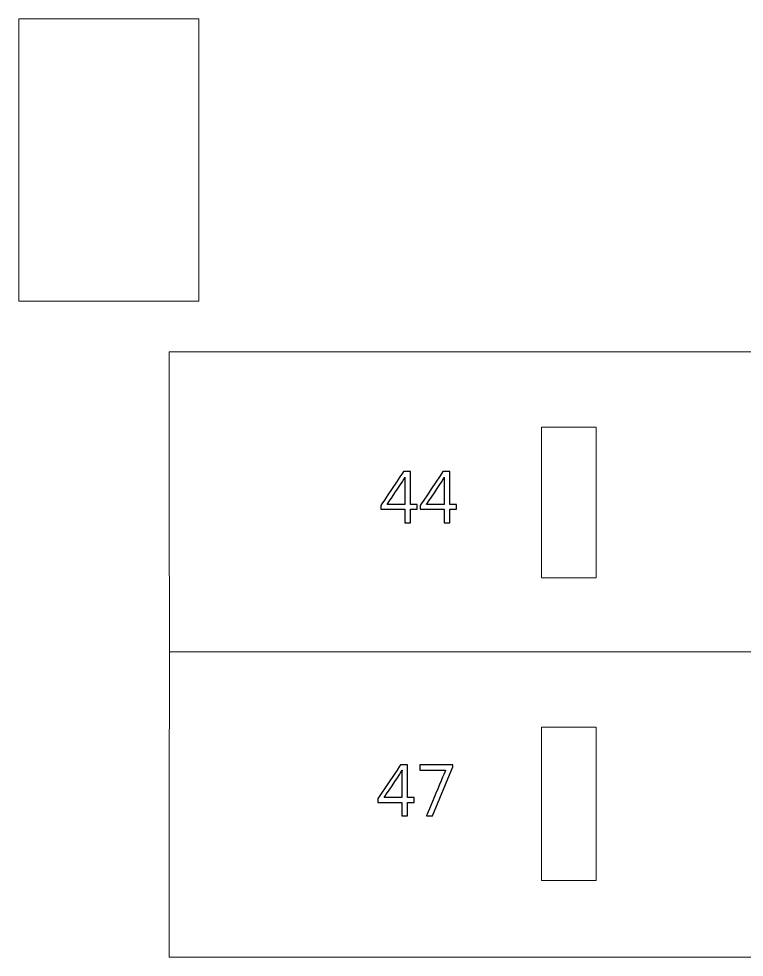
# Model space of a CAD drawing. Header units: centimetres. Extents: x -494 to 505, y -672 to 577.
# Drawn here: x -286.2 to -179.3, y -24 to 114.2 of the extents above; entities that cross this region are included whole.
import ezdxf

# ---------------------------------------------------------------- set-up
doc = ezdxf.new("R2010")
doc.units = ezdxf.units.CM
doc.header["$MEASUREMENT"] = 0
doc.layers.add('Camada 1', color=7, linetype='Continuous')
doc.layers.add('Camada 2', color=10, linetype='Continuous')

msp = doc.modelspace()

# ---------------------------------------------------------------- linework, layer by layer
at = {"layer": 'Camada 1', "lineweight": 9}
for points in [[(-286.161734, 72.592692), (-259.630418, 72.592692), (-259.630418, 114.18316), (-286.161734, 114.18316), (-286.161734, 72.592692)], [(-209.176366, 31.8643), (-201.167238, 31.8643), (-201.167238, 54.044596), (-209.176366, 54.044596), (-209.176366, 31.8643)], [(-209.176366, -12.733528), (-201.167238, -12.733528), (-201.167238, 9.835388), (-209.176366, 9.835388), (-209.176366, -12.733528)]]:
    msp.add_lwpolyline(points, close=True, dxfattribs=at)
for points in [[(-264.015474, 65.137792), (-264.015474, 65.137792), (-45.019722, 65.137792), (-45.019722, 65.137792), (-45.019722, 65.137792), (-45.019722, 65.137792), (-36.83889, 20.967192), (-36.83889, 20.967192), (-36.83889, 20.967192), (-36.83889, 20.967192), (-263.985502, 20.945856), (-263.985502, 20.945856), (-263.985502, 20.945856), (-263.985502, 20.945856), (-264.015474, 65.137792), (-264.015474, 65.137792)], [(-264.015474, -24.021288), (-264.015474, -24.021288), (-45.019722, -24.021288), (-45.019722, -24.021288), (-45.019722, -24.021288), (-45.019722, -24.021288), (-36.83889, 20.924266), (-36.83889, 20.924266), (-36.83889, 20.924266), (-36.83889, 20.924266), (-263.985502, 20.945856), (-263.985502, 20.945856), (-263.985502, 20.945856), (-263.985502, 20.945856), (-264.015474, -24.021288), (-264.015474, -24.021288)]]:
    msp.add_open_spline(points, degree=3, knots=[0, 0, 0, 0, 0.2, 0.2, 0.2, 0.20000001, 0.4, 0.4, 0.4, 0.40000001, 0.6, 0.6, 0.6, 0.60000001, 1, 1, 1, 1], dxfattribs=at)
at = {"layer": 'Camada 2'}
for points, knots in [([(-227.504244, 41.959276), (-227.504244, 41.959276), (-228.471984, 41.959276), (-228.471984, 41.959276), (-228.471984, 41.959276), (-228.471984, 41.959276), (-228.471984, 39.95928), (-228.471984, 39.95928), (-228.471984, 39.95928), (-228.471984, 39.95928), (-229.321614, 39.95928), (-229.321614, 39.95928), (-229.321614, 39.95928), (-229.321614, 39.95928), (-229.321614, 41.959276), (-229.321614, 41.959276), (-229.321614, 41.959276), (-229.321614, 41.959276), (-232.859326, 41.959276), (-232.859326, 41.959276), (-232.859326, 41.959276), (-232.859326, 41.959276), (-232.859326, 42.52214), (-232.859326, 42.52214), (-232.859326, 42.52214), (-232.859326, 42.52214), (-229.509828, 47.486316), (-229.509828, 47.486316), (-229.509828, 47.486316), (-229.509828, 47.486316), (-228.471984, 47.486316), (-228.471984, 47.486316), (-228.471984, 47.486316), (-228.471984, 47.486316), (-228.471984, 42.658284), (-228.471984, 42.658284), (-228.471984, 42.658284), (-228.471984, 42.658284), (-227.504244, 42.658284), (-227.504244, 42.658284), (-227.504244, 42.658284), (-227.504244, 42.658284), (-227.504244, 41.959276), (-227.504244, 41.959276)], [0, 0, 0, 0, 0.0833333333, 0.0833333333, 0.0833333333, 0.0833333433, 0.1666666667, 0.1666666667, 0.1666666667, 0.1666666767, 0.25, 0.25, 0.25, 0.25000001, 0.3333333333, 0.3333333333, 0.3333333333, 0.3333333433, 0.4166666667, 0.4166666667, 0.4166666667, 0.4166666767, 0.5, 0.5, 0.5, 0.50000001, 0.5833333333, 0.5833333333, 0.5833333333, 0.5833333433, 0.6666666667, 0.6666666667, 0.6666666667, 0.6666666767, 0.75, 0.75, 0.75, 0.75000001, 0.8333333333, 0.8333333333, 0.8333333333, 0.8333333433, 1, 1, 1, 1]), ([(-221.708472, 41.959276), (-221.708472, 41.959276), (-222.676212, 41.959276), (-222.676212, 41.959276), (-222.676212, 41.959276), (-222.676212, 41.959276), (-222.676212, 39.95928), (-222.676212, 39.95928), (-222.676212, 39.95928), (-222.676212, 39.95928), (-223.525842, 39.95928), (-223.525842, 39.95928), (-223.525842, 39.95928), (-223.525842, 39.95928), (-223.525842, 41.959276), (-223.525842, 41.959276), (-223.525842, 41.959276), (-223.525842, 41.959276), (-227.063554, 41.959276), (-227.063554, 41.959276), (-227.063554, 41.959276), (-227.063554, 41.959276), (-227.063554, 42.52214), (-227.063554, 42.52214), (-227.063554, 42.52214), (-227.063554, 42.52214), (-223.714056, 47.486316), (-223.714056, 47.486316), (-223.714056, 47.486316), (-223.714056, 47.486316), (-222.676212, 47.486316), (-222.676212, 47.486316), (-222.676212, 47.486316), (-222.676212, 47.486316), (-222.676212, 42.658284), (-222.676212, 42.658284), (-222.676212, 42.658284), (-222.676212, 42.658284), (-221.708472, 42.658284), (-221.708472, 42.658284), (-221.708472, 42.658284), (-221.708472, 42.658284), (-221.708472, 41.959276), (-221.708472, 41.959276)], [0, 0, 0, 0, 0.0833333333, 0.0833333333, 0.0833333333, 0.0833333433, 0.1666666667, 0.1666666667, 0.1666666667, 0.1666666767, 0.25, 0.25, 0.25, 0.25000001, 0.3333333333, 0.3333333333, 0.3333333333, 0.3333333433, 0.4166666667, 0.4166666667, 0.4166666667, 0.4166666767, 0.5, 0.5, 0.5, 0.50000001, 0.5833333333, 0.5833333333, 0.5833333333, 0.5833333433, 0.6666666667, 0.6666666667, 0.6666666667, 0.6666666767, 0.75, 0.75, 0.75, 0.75000001, 0.8333333333, 0.8333333333, 0.8333333333, 0.8333333433, 1, 1, 1, 1]), ([(-229.321614, 42.658284), (-229.321614, 42.658284), (-229.321614, 45.911008), (-229.321614, 45.911008), (-229.321614, 45.911008), (-229.321614, 46.142148), (-229.314502, 46.40199), (-229.300024, 46.688756), (-229.300024, 46.688756), (-229.300024, 46.688756), (-229.321614, 46.688756), (-229.321614, 46.688756), (-229.321614, 46.688756), (-229.369874, 46.561502), (-229.466648, 46.369732), (-229.610158, 46.111668), (-229.610158, 46.111668), (-229.610158, 46.111668), (-231.925622, 42.658284), (-231.925622, 42.658284), (-231.925622, 42.658284), (-231.925622, 42.658284), (-229.321614, 42.658284), (-229.321614, 42.658284)], [0, 0, 0, 0, 0.1428571429, 0.1428571429, 0.1428571429, 0.1428571529, 0.2857142857, 0.2857142857, 0.2857142857, 0.2857142957, 0.4285714286, 0.4285714286, 0.4285714286, 0.4285714386, 0.5714285714, 0.5714285714, 0.5714285714, 0.5714285814, 0.7142857143, 0.7142857143, 0.7142857143, 0.7142857243, 1, 1, 1, 1]), ([(-223.525842, 42.658284), (-223.525842, 42.658284), (-223.525842, 45.911008), (-223.525842, 45.911008), (-223.525842, 45.911008), (-223.525842, 46.142148), (-223.51873, 46.40199), (-223.504252, 46.688756), (-223.504252, 46.688756), (-223.504252, 46.688756), (-223.525842, 46.688756), (-223.525842, 46.688756), (-223.525842, 46.688756), (-223.574102, 46.561502), (-223.670876, 46.369732), (-223.814386, 46.111668), (-223.814386, 46.111668), (-223.814386, 46.111668), (-226.12985, 42.658284), (-226.12985, 42.658284), (-226.12985, 42.658284), (-226.12985, 42.658284), (-223.525842, 42.658284), (-223.525842, 42.658284)], [0, 0, 0, 0, 0.1428571429, 0.1428571429, 0.1428571429, 0.1428571529, 0.2857142857, 0.2857142857, 0.2857142857, 0.2857142957, 0.4285714286, 0.4285714286, 0.4285714286, 0.4285714386, 0.5714285714, 0.5714285714, 0.5714285714, 0.5714285814, 0.7142857143, 0.7142857143, 0.7142857143, 0.7142857243, 1, 1, 1, 1]), ([(-227.936044, -1.220724), (-227.936044, -1.220724), (-228.903784, -1.220724), (-228.903784, -1.220724), (-228.903784, -1.220724), (-228.903784, -1.220724), (-228.903784, -3.22072), (-228.903784, -3.22072), (-228.903784, -3.22072), (-228.903784, -3.22072), (-229.753414, -3.22072), (-229.753414, -3.22072), (-229.753414, -3.22072), (-229.753414, -3.22072), (-229.753414, -1.220724), (-229.753414, -1.220724), (-229.753414, -1.220724), (-229.753414, -1.220724), (-233.291126, -1.220724), (-233.291126, -1.220724), (-233.291126, -1.220724), (-233.291126, -1.220724), (-233.291126, -0.65786), (-233.291126, -0.65786), (-233.291126, -0.65786), (-233.291126, -0.65786), (-229.941628, 4.306316), (-229.941628, 4.306316), (-229.941628, 4.306316), (-229.941628, 4.306316), (-228.903784, 4.306316), (-228.903784, 4.306316), (-228.903784, 4.306316), (-228.903784, 4.306316), (-228.903784, -0.521716), (-228.903784, -0.521716), (-228.903784, -0.521716), (-228.903784, -0.521716), (-227.936044, -0.521716), (-227.936044, -0.521716), (-227.936044, -0.521716), (-227.936044, -0.521716), (-227.936044, -1.220724), (-227.936044, -1.220724)], [0, 0, 0, 0, 0.0833333333, 0.0833333333, 0.0833333333, 0.0833333433, 0.1666666667, 0.1666666667, 0.1666666667, 0.1666666767, 0.25, 0.25, 0.25, 0.25000001, 0.3333333333, 0.3333333333, 0.3333333333, 0.3333333433, 0.4166666667, 0.4166666667, 0.4166666667, 0.4166666767, 0.5, 0.5, 0.5, 0.50000001, 0.5833333333, 0.5833333333, 0.5833333333, 0.5833333433, 0.6666666667, 0.6666666667, 0.6666666667, 0.6666666767, 0.75, 0.75, 0.75, 0.75000001, 0.8333333333, 0.8333333333, 0.8333333333, 0.8333333433, 1, 1, 1, 1]), ([(-222.269304, 4.035552), (-222.269304, 4.035552), (-225.247962, -3.22072), (-225.247962, -3.22072), (-225.247962, -3.22072), (-225.247962, -3.22072), (-226.140518, -3.22072), (-226.140518, -3.22072), (-226.140518, -3.22072), (-226.140518, -3.22072), (-223.32315, 3.532124), (-223.32315, 3.532124), (-223.32315, 3.532124), (-223.32315, 3.532124), (-227.118926, 3.532124), (-227.118926, 3.532124), (-227.118926, 3.532124), (-227.118926, 3.532124), (-227.118926, 4.306316), (-227.118926, 4.306316), (-227.118926, 4.306316), (-227.118926, 4.306316), (-222.269304, 4.306316), (-222.269304, 4.306316), (-222.269304, 4.306316), (-222.269304, 4.306316), (-222.269304, 4.035552), (-222.269304, 4.035552)], [0, 0, 0, 0, 0.125, 0.125, 0.125, 0.12500001, 0.25, 0.25, 0.25, 0.25000001, 0.375, 0.375, 0.375, 0.37500001, 0.5, 0.5, 0.5, 0.50000001, 0.625, 0.625, 0.625, 0.62500001, 0.75, 0.75, 0.75, 0.75000001, 1, 1, 1, 1]), ([(-229.753414, -0.521716), (-229.753414, -0.521716), (-229.753414, 2.731008), (-229.753414, 2.731008), (-229.753414, 2.731008), (-229.753414, 2.962148), (-229.746302, 3.22199), (-229.731824, 3.508756), (-229.731824, 3.508756), (-229.731824, 3.508756), (-229.753414, 3.508756), (-229.753414, 3.508756), (-229.753414, 3.508756), (-229.801674, 3.381502), (-229.898448, 3.189732), (-230.041958, 2.931668), (-230.041958, 2.931668), (-230.041958, 2.931668), (-232.357422, -0.521716), (-232.357422, -0.521716), (-232.357422, -0.521716), (-232.357422, -0.521716), (-229.753414, -0.521716), (-229.753414, -0.521716)], [0, 0, 0, 0, 0.1428571429, 0.1428571429, 0.1428571429, 0.1428571529, 0.2857142857, 0.2857142857, 0.2857142857, 0.2857142957, 0.4285714286, 0.4285714286, 0.4285714286, 0.4285714386, 0.5714285714, 0.5714285714, 0.5714285714, 0.5714285814, 0.7142857143, 0.7142857143, 0.7142857143, 0.7142857243, 1, 1, 1, 1])]:
    msp.add_open_spline(points, degree=3, knots=knots, dxfattribs=at)
at = {"layer": 'Camada 2', "lineweight": 9}
for points, knots in [([(-227.504244, 41.959276), (-227.504244, 41.959276), (-228.471984, 41.959276), (-228.471984, 41.959276), (-228.471984, 41.959276), (-228.471984, 41.959276), (-228.471984, 39.95928), (-228.471984, 39.95928), (-228.471984, 39.95928), (-228.471984, 39.95928), (-229.321614, 39.95928), (-229.321614, 39.95928), (-229.321614, 39.95928), (-229.321614, 39.95928), (-229.321614, 41.959276), (-229.321614, 41.959276), (-229.321614, 41.959276), (-229.321614, 41.959276), (-232.859326, 41.959276), (-232.859326, 41.959276), (-232.859326, 41.959276), (-232.859326, 41.959276), (-232.859326, 42.52214), (-232.859326, 42.52214), (-232.859326, 42.52214), (-232.859326, 42.52214), (-229.509828, 47.486316), (-229.509828, 47.486316), (-229.509828, 47.486316), (-229.509828, 47.486316), (-228.471984, 47.486316), (-228.471984, 47.486316), (-228.471984, 47.486316), (-228.471984, 47.486316), (-228.471984, 42.658284), (-228.471984, 42.658284), (-228.471984, 42.658284), (-228.471984, 42.658284), (-227.504244, 42.658284), (-227.504244, 42.658284), (-227.504244, 42.658284), (-227.504244, 42.658284), (-227.504244, 41.959276), (-227.504244, 41.959276)], [0, 0, 0, 0, 0.0833333333, 0.0833333333, 0.0833333333, 0.0833333433, 0.1666666667, 0.1666666667, 0.1666666667, 0.1666666767, 0.25, 0.25, 0.25, 0.25000001, 0.3333333333, 0.3333333333, 0.3333333333, 0.3333333433, 0.4166666667, 0.4166666667, 0.4166666667, 0.4166666767, 0.5, 0.5, 0.5, 0.50000001, 0.5833333333, 0.5833333333, 0.5833333333, 0.5833333433, 0.6666666667, 0.6666666667, 0.6666666667, 0.6666666767, 0.75, 0.75, 0.75, 0.75000001, 0.8333333333, 0.8333333333, 0.8333333333, 0.8333333433, 1, 1, 1, 1]), ([(-221.708472, 41.959276), (-221.708472, 41.959276), (-222.676212, 41.959276), (-222.676212, 41.959276), (-222.676212, 41.959276), (-222.676212, 41.959276), (-222.676212, 39.95928), (-222.676212, 39.95928), (-222.676212, 39.95928), (-222.676212, 39.95928), (-223.525842, 39.95928), (-223.525842, 39.95928), (-223.525842, 39.95928), (-223.525842, 39.95928), (-223.525842, 41.959276), (-223.525842, 41.959276), (-223.525842, 41.959276), (-223.525842, 41.959276), (-227.063554, 41.959276), (-227.063554, 41.959276), (-227.063554, 41.959276), (-227.063554, 41.959276), (-227.063554, 42.52214), (-227.063554, 42.52214), (-227.063554, 42.52214), (-227.063554, 42.52214), (-223.714056, 47.486316), (-223.714056, 47.486316), (-223.714056, 47.486316), (-223.714056, 47.486316), (-222.676212, 47.486316), (-222.676212, 47.486316), (-222.676212, 47.486316), (-222.676212, 47.486316), (-222.676212, 42.658284), (-222.676212, 42.658284), (-222.676212, 42.658284), (-222.676212, 42.658284), (-221.708472, 42.658284), (-221.708472, 42.658284), (-221.708472, 42.658284), (-221.708472, 42.658284), (-221.708472, 41.959276), (-221.708472, 41.959276)], [0, 0, 0, 0, 0.0833333333, 0.0833333333, 0.0833333333, 0.0833333433, 0.1666666667, 0.1666666667, 0.1666666667, 0.1666666767, 0.25, 0.25, 0.25, 0.25000001, 0.3333333333, 0.3333333333, 0.3333333333, 0.3333333433, 0.4166666667, 0.4166666667, 0.4166666667, 0.4166666767, 0.5, 0.5, 0.5, 0.50000001, 0.5833333333, 0.5833333333, 0.5833333333, 0.5833333433, 0.6666666667, 0.6666666667, 0.6666666667, 0.6666666767, 0.75, 0.75, 0.75, 0.75000001, 0.8333333333, 0.8333333333, 0.8333333333, 0.8333333433, 1, 1, 1, 1]), ([(-229.321614, 42.658284), (-229.321614, 42.658284), (-229.321614, 45.911008), (-229.321614, 45.911008), (-229.321614, 45.911008), (-229.321614, 46.142148), (-229.314502, 46.40199), (-229.300024, 46.688756), (-229.300024, 46.688756), (-229.300024, 46.688756), (-229.321614, 46.688756), (-229.321614, 46.688756), (-229.321614, 46.688756), (-229.369874, 46.561502), (-229.466648, 46.369732), (-229.610158, 46.111668), (-229.610158, 46.111668), (-229.610158, 46.111668), (-231.925622, 42.658284), (-231.925622, 42.658284), (-231.925622, 42.658284), (-231.925622, 42.658284), (-229.321614, 42.658284), (-229.321614, 42.658284)], [0, 0, 0, 0, 0.1428571429, 0.1428571429, 0.1428571429, 0.1428571529, 0.2857142857, 0.2857142857, 0.2857142857, 0.2857142957, 0.4285714286, 0.4285714286, 0.4285714286, 0.4285714386, 0.5714285714, 0.5714285714, 0.5714285714, 0.5714285814, 0.7142857143, 0.7142857143, 0.7142857143, 0.7142857243, 1, 1, 1, 1]), ([(-223.525842, 42.658284), (-223.525842, 42.658284), (-223.525842, 45.911008), (-223.525842, 45.911008), (-223.525842, 45.911008), (-223.525842, 46.142148), (-223.51873, 46.40199), (-223.504252, 46.688756), (-223.504252, 46.688756), (-223.504252, 46.688756), (-223.525842, 46.688756), (-223.525842, 46.688756), (-223.525842, 46.688756), (-223.574102, 46.561502), (-223.670876, 46.369732), (-223.814386, 46.111668), (-223.814386, 46.111668), (-223.814386, 46.111668), (-226.12985, 42.658284), (-226.12985, 42.658284), (-226.12985, 42.658284), (-226.12985, 42.658284), (-223.525842, 42.658284), (-223.525842, 42.658284)], [0, 0, 0, 0, 0.1428571429, 0.1428571429, 0.1428571429, 0.1428571529, 0.2857142857, 0.2857142857, 0.2857142857, 0.2857142957, 0.4285714286, 0.4285714286, 0.4285714286, 0.4285714386, 0.5714285714, 0.5714285714, 0.5714285714, 0.5714285814, 0.7142857143, 0.7142857143, 0.7142857143, 0.7142857243, 1, 1, 1, 1]), ([(-227.936044, -1.220724), (-227.936044, -1.220724), (-228.903784, -1.220724), (-228.903784, -1.220724), (-228.903784, -1.220724), (-228.903784, -1.220724), (-228.903784, -3.22072), (-228.903784, -3.22072), (-228.903784, -3.22072), (-228.903784, -3.22072), (-229.753414, -3.22072), (-229.753414, -3.22072), (-229.753414, -3.22072), (-229.753414, -3.22072), (-229.753414, -1.220724), (-229.753414, -1.220724), (-229.753414, -1.220724), (-229.753414, -1.220724), (-233.291126, -1.220724), (-233.291126, -1.220724), (-233.291126, -1.220724), (-233.291126, -1.220724), (-233.291126, -0.65786), (-233.291126, -0.65786), (-233.291126, -0.65786), (-233.291126, -0.65786), (-229.941628, 4.306316), (-229.941628, 4.306316), (-229.941628, 4.306316), (-229.941628, 4.306316), (-228.903784, 4.306316), (-228.903784, 4.306316), (-228.903784, 4.306316), (-228.903784, 4.306316), (-228.903784, -0.521716), (-228.903784, -0.521716), (-228.903784, -0.521716), (-228.903784, -0.521716), (-227.936044, -0.521716), (-227.936044, -0.521716), (-227.936044, -0.521716), (-227.936044, -0.521716), (-227.936044, -1.220724), (-227.936044, -1.220724)], [0, 0, 0, 0, 0.0833333333, 0.0833333333, 0.0833333333, 0.0833333433, 0.1666666667, 0.1666666667, 0.1666666667, 0.1666666767, 0.25, 0.25, 0.25, 0.25000001, 0.3333333333, 0.3333333333, 0.3333333333, 0.3333333433, 0.4166666667, 0.4166666667, 0.4166666667, 0.4166666767, 0.5, 0.5, 0.5, 0.50000001, 0.5833333333, 0.5833333333, 0.5833333333, 0.5833333433, 0.6666666667, 0.6666666667, 0.6666666667, 0.6666666767, 0.75, 0.75, 0.75, 0.75000001, 0.8333333333, 0.8333333333, 0.8333333333, 0.8333333433, 1, 1, 1, 1]), ([(-222.269304, 4.035552), (-222.269304, 4.035552), (-225.247962, -3.22072), (-225.247962, -3.22072), (-225.247962, -3.22072), (-225.247962, -3.22072), (-226.140518, -3.22072), (-226.140518, -3.22072), (-226.140518, -3.22072), (-226.140518, -3.22072), (-223.32315, 3.532124), (-223.32315, 3.532124), (-223.32315, 3.532124), (-223.32315, 3.532124), (-227.118926, 3.532124), (-227.118926, 3.532124), (-227.118926, 3.532124), (-227.118926, 3.532124), (-227.118926, 4.306316), (-227.118926, 4.306316), (-227.118926, 4.306316), (-227.118926, 4.306316), (-222.269304, 4.306316), (-222.269304, 4.306316), (-222.269304, 4.306316), (-222.269304, 4.306316), (-222.269304, 4.035552), (-222.269304, 4.035552)], [0, 0, 0, 0, 0.125, 0.125, 0.125, 0.12500001, 0.25, 0.25, 0.25, 0.25000001, 0.375, 0.375, 0.375, 0.37500001, 0.5, 0.5, 0.5, 0.50000001, 0.625, 0.625, 0.625, 0.62500001, 0.75, 0.75, 0.75, 0.75000001, 1, 1, 1, 1]), ([(-229.753414, -0.521716), (-229.753414, -0.521716), (-229.753414, 2.731008), (-229.753414, 2.731008), (-229.753414, 2.731008), (-229.753414, 2.962148), (-229.746302, 3.22199), (-229.731824, 3.508756), (-229.731824, 3.508756), (-229.731824, 3.508756), (-229.753414, 3.508756), (-229.753414, 3.508756), (-229.753414, 3.508756), (-229.801674, 3.381502), (-229.898448, 3.189732), (-230.041958, 2.931668), (-230.041958, 2.931668), (-230.041958, 2.931668), (-232.357422, -0.521716), (-232.357422, -0.521716), (-232.357422, -0.521716), (-232.357422, -0.521716), (-229.753414, -0.521716), (-229.753414, -0.521716)], [0, 0, 0, 0, 0.1428571429, 0.1428571429, 0.1428571429, 0.1428571529, 0.2857142857, 0.2857142857, 0.2857142857, 0.2857142957, 0.4285714286, 0.4285714286, 0.4285714286, 0.4285714386, 0.5714285714, 0.5714285714, 0.5714285714, 0.5714285814, 0.7142857143, 0.7142857143, 0.7142857143, 0.7142857243, 1, 1, 1, 1])]:
    msp.add_open_spline(points, degree=3, knots=knots, dxfattribs=at)

doc.saveas('drawing.dxf')
